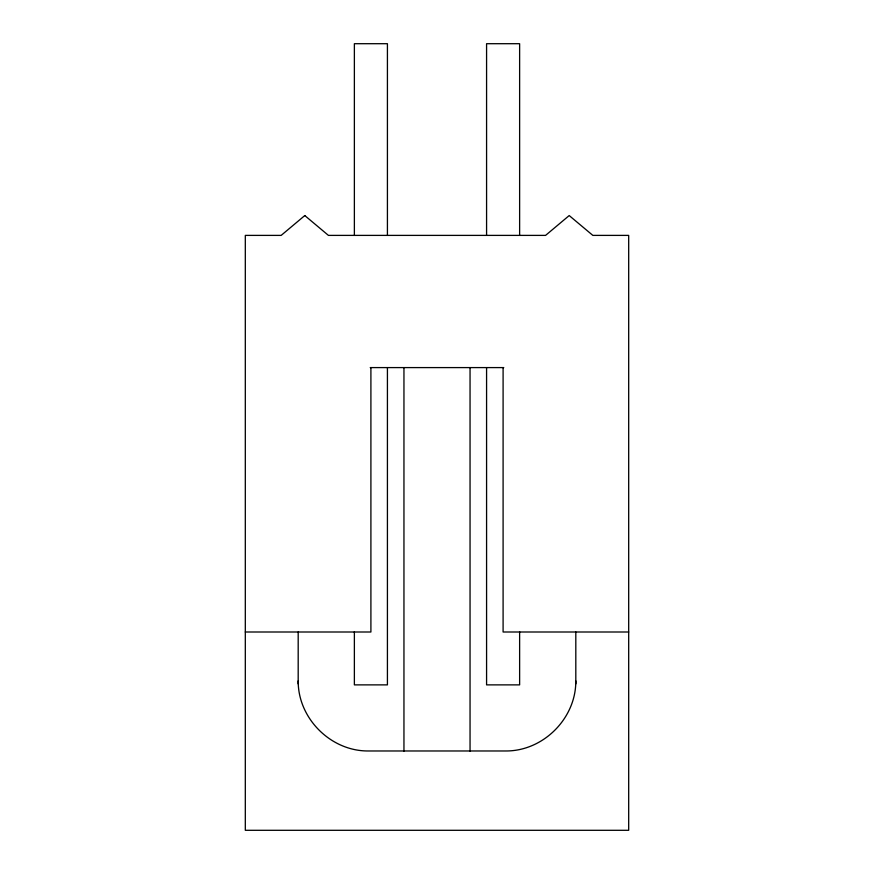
<?xml version="1.0" encoding="UTF-8"?>
<svg xmlns="http://www.w3.org/2000/svg" width="874" height="874" viewBox="0 0 874 874"><rect width="100%" height="100%" fill="white"/><g stroke="black" fill="none" stroke-linecap="round" stroke-linejoin="round"><path stroke-width="1.31" d="M575.813 680.912C576.042 718.417 543.246 751.214 505.74 750.974L368.26 750.974C330.754 751.214 297.958 718.417 298.187 680.912M370.237 367.593L503.763 367.593M245.31 632L370.904 632L370.904 367.593M628.69 632L503.096 632L503.096 367.593M575.813 632L575.813 683.883M519.626 235.39L519.626 43.7L486.578 43.7L486.578 235.39M519.626 631.771L519.626 684.877L486.578 684.877L486.578 367.593M470.048 367.593L470.048 751.137M403.952 367.593L403.952 751.137M387.422 235.39L387.422 43.7L354.374 43.7L354.374 235.39M387.422 367.593L387.422 684.877L354.374 684.877L354.374 631.771M298.187 632L298.187 683.883M304.797 215.561L281.166 235.39L245.31 235.39L245.31 830.3L628.69 830.3L628.69 235.39L592.834 235.39L569.203 215.561L545.573 235.39L328.427 235.39L304.797 215.561"/></g></svg>
